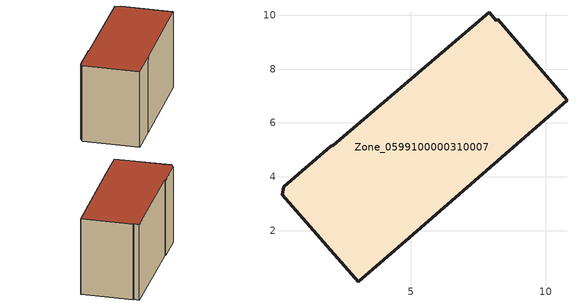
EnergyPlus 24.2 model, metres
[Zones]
Zone_0599100000310007
 floor ground (C_G): 7.91,10.11 8.17,9.8 8.22,9.85 10.79,6.85 4.94,1.74 3.05,0.11 0.22,3.34 0.28,3.64 2.03,5.14 2.11,5.17 z0
 wall outside (C_F): 2.11,5.17 2.03,5.14 0.28,3.64 0.22,3.34 3.05,0.11 4.94,1.74 10.79,6.85 8.22,9.85 8.17,9.8 7.91,10.11 2.11,5.17 z0:6.07
 roof outside (C_R): 8.17,9.8 7.91,10.11 2.11,5.17 2.03,5.14 0.28,3.64 0.22,3.34 3.05,0.11 4.94,1.74 10.79,6.85 8.22,9.85 z6.07
[BUILDING]
Pand.0599100000310007: North Axis=0; Terrain=City; Loads Convergence Tolerance Value=0.04; Temperature Convergence Tolerance Value=0.4; Solar Distribution=FullExterior; Maximum Number of Warmup Days=25; Minimum Number of Warmup Days=1
[Site:Location]
Rotterdam.The.Hague.AP_ZH_NLD Design_Conditions: Latitude=51.96; Longitude=4.45; Time Zone=1; Elevation=-4.5
[SITE:GROUNDTEMPERATURE:BUILDINGSURFACE]
18, 18, 18, 18, 18, 18, 18, 18, 18, 18, 18, 18
[MATERIAL] Thermal Absorptance=0.9; Solar Absorptance=0.7; Visible Absorptance=0.7
Name | Roughness | Thickness | Conductivity | Density | Specific Heat
G.TI.1946 | MediumSmooth | 0.15 | 1 | 540 | 1210
F.TI.1946 | Rough | 0.3 | 0.857143 | 1920 | 840
R.TI.1946 | MediumRough | 0.2 | 0.1 | 1500 | 1000
[CONSTRUCTION]
C_G: G.TI.1946
C_F: F.TI.1946
C_R: R.TI.1946
[ZONE]
Zone_0599100000310007: Type=1; Multiplier=1; Ceiling Height=Autocalculate; Volume=Autocalculate; Floor Area=autocalculate; Part of Total Floor Area=Yes
[ZONEINFILTRATION:DESIGNFLOWRATE]
Infil_Zone_0599100000310007: Zone or ZoneList or Space or SpaceList=Zone_0599100000310007; Schedule=AlwaysOn; Design Flow Rate Calculation Method=Flow/Area; Flow Rate per Floor Area=0.003; Constant Term Coefficient=1; Temperature Term Coefficient=0; Velocity Term Coefficient=0; Velocity Squared Term Coefficient=0
[HVACTEMPLATE:ZONE:IDEALLOADSAIRSYSTEM]
Zone_0599100000310007: Maximum Heating Supply Air Temperature=50; Minimum Cooling Supply Air Temperature=13; Maximum Heating Supply Air Humidity Ratio=0.0156; Minimum Cooling Supply Air Humidity Ratio=0.0077; Heating Limit=NoLimit; Cooling Limit=NoLimit; Dehumidification Control Type=ConstantSensibleHeatRatio; Cooling Sensible Heat Ratio=0.7; Dehumidification Setpoint=60; Humidification Control Type=None; Humidification Setpoint=30; Outdoor Air Method=None; Outdoor Air Flow Rate per Person=0.00944; Outdoor Air Flow Rate per Zone Floor Area=0; Outdoor Air Flow Rate per Zone=0; Demand Controlled Ventilation Type=None; Outdoor Air Economizer Type=NoEconomizer; Heat Recovery Type=None; Sensible Heat Recovery Effectiveness=0.7; Latent Heat Recovery Effectiveness=0.65
[ZONECONTROL:THERMOSTAT]
ThermostatControl_Zone_0599100000310007: Zone or ZoneList=Zone_0599100000310007; Control Type Schedule=DualSetpointControlType; Control 1=Thermostat_Zone_0599100000310007; Temperature Difference Between Cutout And Setpoint=0
[THERMOSTATSETPOINT:DUALSETPOINT]
Thermostat_Zone_0599100000310007: Heating Setpoint Temperature Schedule=HeatingSetpoint_Zone_0599100000310007; Cooling Setpoint Temperature Schedule=CoolingSetpoint_Zone_0599100000310007
[SCHEDULE:COMPACT]
HeatingSetpoint_Zone_0599100000310007: Through: 12/31, For: AllDays, Until: 24:00, 21
CoolingSetpoint_Zone_0599100000310007: Through: 12/31, For: AllDays, Until: 24:00, 24
DualSetpointControlType: Through: 12/31, For: AllDays, Until: 24:00, 4
AlwaysOn: Through: 12/31, For: AllDays, Until: 24:00, 1
